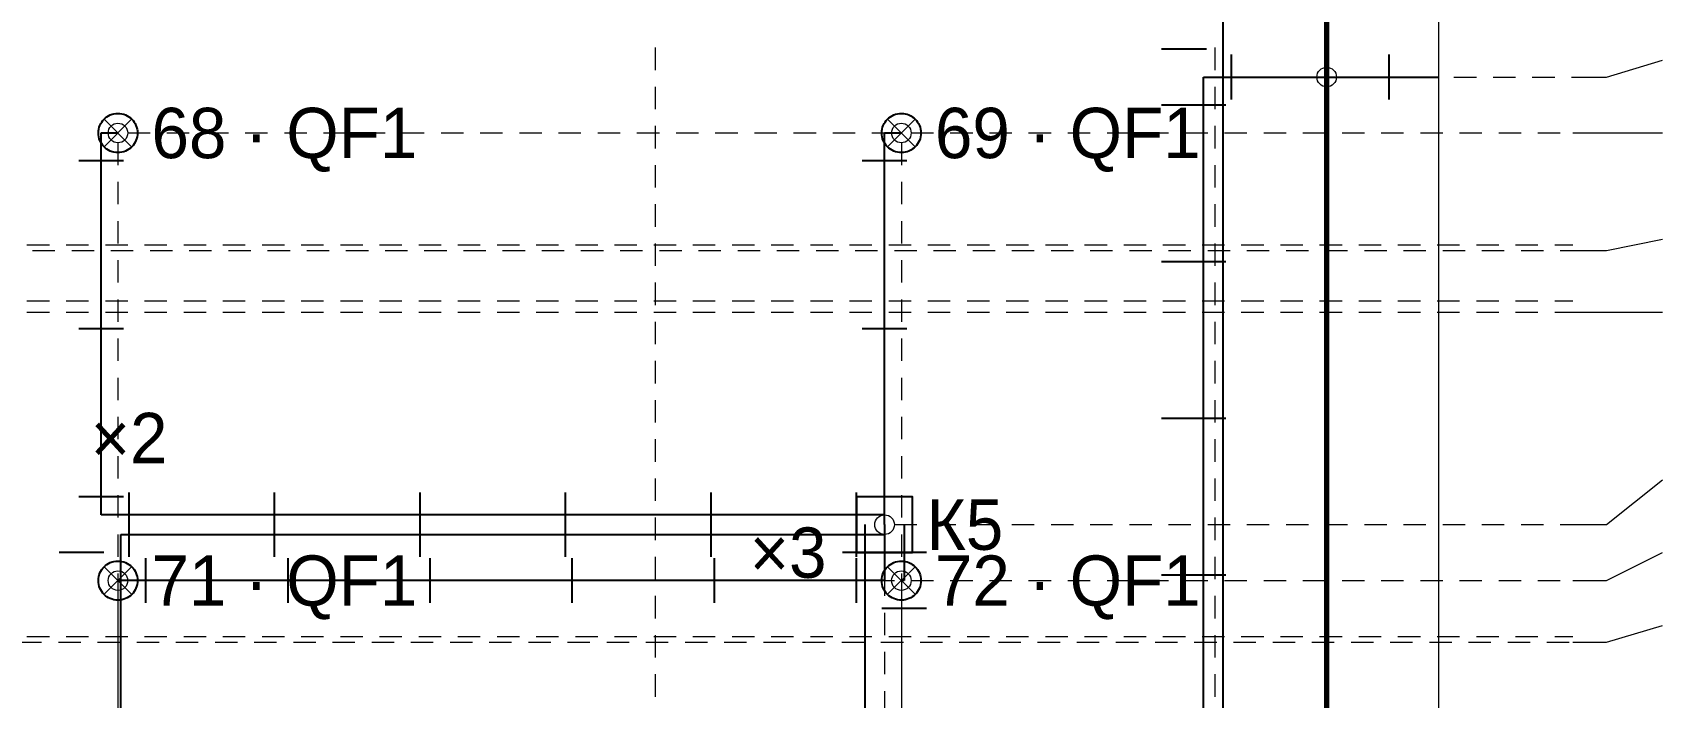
# Paper-space layout '08 Розгортки' of a CAD drawing. Header units: millimetres. Extents: x 0 to 841, y 0 to 594.
# Drawn here: x 729.1 to 787.4, y 494.1 to 517.8 of the extents above; entities that cross this region are included whole.
import ezdxf
from ezdxf.enums import TextEntityAlignment as Align

# ---------------------------------------------------------------- set-up
doc = ezdxf.new("R2010")
doc.units = ezdxf.units.MM
doc.linetypes.add('E_CABLE_DASH', pattern=[450, 300, -150])
for name, color, linetype in [('E-ELEV', 7, 'Continuous'), ('M-FIX', 7, 'Continuous'), ('W-BOX', 1, 'Continuous'), ('W-CABLE-DEVICE', 1, 'E_CABLE_DASH'), ('W-CABLE-LIGHT', 1, 'E_CABLE_DASH'), ('W-CABLE-SOCKET', 1, 'E_CABLE_DASH')]:
    doc.layers.add(name, color=color, linetype=linetype)
doc.styles.add('PLEX_LIGHT', font='IBMPlexSans-Light.ttf')

psp = doc.layouts.new('08 Розгортки')

# ---------------------------------------------------------------- linework, layer by layer
at = {"layer": 'E-ELEV', "lineweight": 13, "true_color": 0xd9d3c8}
for p, q in [((751.356, 517.282), (751.356, 516.482)), ((771.356, 517.282), (771.356, 516.482)), ((775.706, 516.232), (776.506, 516.232)), ((777.106, 516.232), (777.906, 516.232)), ((778.506, 516.232), (779.306, 516.232)), ((779.906, 516.232), (780.706, 516.232)), ((781.306, 516.232), (782.106, 516.232)), ((782.706, 516.232), (783.506, 516.232)), ((784.106, 516.232), (784.156, 516.232)), ((751.356, 515.882), (751.356, 515.082)), ((771.356, 515.882), (771.356, 515.082)), ((751.356, 514.482), (751.356, 513.682)), ((771.356, 514.482), (771.356, 513.682)), ((732.156, 513.882), (732.156, 513.082)), ((732.506, 514.232), (733.306, 514.232)), ((733.906, 514.232), (734.706, 514.232)), ((735.306, 514.232), (736.106, 514.232)), ((736.706, 514.232), (737.506, 514.232)), ((738.106, 514.232), (738.906, 514.232)), ((739.506, 514.232), (740.306, 514.232)), ((740.906, 514.232), (741.706, 514.232)), ((742.306, 514.232), (743.106, 514.232)), ((743.706, 514.232), (744.506, 514.232)), ((745.106, 514.232), (745.906, 514.232)), ((746.506, 514.232), (747.306, 514.232)), ((747.906, 514.232), (748.706, 514.232)), ((749.306, 514.232), (750.106, 514.232)), ((750.706, 514.232), (751.506, 514.232)), ((752.106, 514.232), (752.906, 514.232)), ((753.506, 514.232), (754.306, 514.232)), ((754.906, 514.232), (755.706, 514.232)), ((756.306, 514.232), (757.106, 514.232)), ((757.706, 514.232), (758.506, 514.232)), ((759.106, 514.232), (759.906, 514.232)), ((760.156, 513.882), (760.156, 513.082)), ((760.506, 514.232), (761.306, 514.232)), ((760.506, 514.232), (761.306, 514.232)), ((760.506, 514.232), (761.306, 514.232)), ((761.906, 514.232), (762.706, 514.232)), ((761.906, 514.232), (762.706, 514.232)), ((761.906, 514.232), (762.706, 514.232)), ((763.306, 514.232), (764.106, 514.232)), ((763.306, 514.232), (764.106, 514.232)), ((763.306, 514.232), (764.106, 514.232)), ((764.706, 514.232), (765.506, 514.232)), ((764.706, 514.232), (765.506, 514.232)), ((764.706, 514.232), (765.506, 514.232)), ((766.106, 514.232), (766.906, 514.232)), ((766.106, 514.232), (766.906, 514.232)), ((766.106, 514.232), (766.906, 514.232)), ((767.506, 514.232), (768.306, 514.232)), ((767.506, 514.232), (768.306, 514.232)), ((767.506, 514.232), (768.306, 514.232)), ((768.906, 514.232), (769.706, 514.232)), ((768.906, 514.232), (769.706, 514.232)), ((768.906, 514.232), (769.706, 514.232)), ((770.306, 514.232), (771.106, 514.232)), ((770.306, 514.232), (771.106, 514.232)), ((770.306, 514.232), (771.106, 514.232)), ((771.706, 514.232), (772.506, 514.232)), ((771.706, 514.232), (772.506, 514.232)), ((771.706, 514.232), (772.506, 514.232)), ((773.106, 514.232), (773.906, 514.232)), ((773.106, 514.232), (773.906, 514.232)), ((773.106, 514.232), (773.906, 514.232)), ((774.506, 514.232), (775.306, 514.232)), ((774.506, 514.232), (775.306, 514.232)), ((774.506, 514.232), (775.306, 514.232)), ((775.906, 514.232), (776.706, 514.232)), ((775.906, 514.232), (776.706, 514.232)), ((775.906, 514.232), (776.706, 514.232)), ((777.306, 514.232), (778.106, 514.232)), ((777.306, 514.232), (778.106, 514.232)), ((777.306, 514.232), (778.106, 514.232)), ((778.706, 514.232), (779.506, 514.232)), ((778.706, 514.232), (779.506, 514.232)), ((778.706, 514.232), (779.506, 514.232)), ((780.106, 514.232), (780.906, 514.232)), ((780.106, 514.232), (780.906, 514.232)), ((780.106, 514.232), (780.906, 514.232)), ((781.506, 514.232), (782.306, 514.232)), ((781.506, 514.232), (782.306, 514.232)), ((781.506, 514.232), (782.306, 514.232)), ((782.906, 514.232), (783.706, 514.232)), ((782.906, 514.232), (783.706, 514.232)), ((782.906, 514.232), (783.706, 514.232)), ((751.356, 513.082), (751.356, 512.282)), ((771.356, 513.082), (771.356, 512.282)), ((732.156, 512.482), (732.156, 511.682)), ((760.156, 512.482), (760.156, 511.682)), ((751.356, 511.682), (751.356, 510.882)), ((771.356, 511.682), (771.356, 510.882)), ((732.156, 511.082), (732.156, 510.282)), ((760.156, 511.082), (760.156, 510.282)), ((751.356, 510.282), (751.356, 509.482)), ((771.356, 510.282), (771.356, 509.482)), ((728.906, 510.232), (729.706, 510.232)), ((729.106, 510.032), (729.906, 510.032)), ((730.306, 510.232), (731.106, 510.232)), ((730.506, 510.032), (731.306, 510.032)), ((731.706, 510.232), (732.506, 510.232)), ((731.906, 510.032), (732.706, 510.032)), ((733.106, 510.232), (733.906, 510.232)), ((733.306, 510.032), (734.106, 510.032)), ((734.506, 510.232), (735.306, 510.232)), ((734.706, 510.032), (735.506, 510.032)), ((735.906, 510.232), (736.706, 510.232)), ((736.106, 510.032), (736.906, 510.032)), ((737.306, 510.232), (738.106, 510.232)), ((737.506, 510.032), (738.306, 510.032)), ((738.706, 510.232), (739.506, 510.232)), ((738.906, 510.032), (739.706, 510.032)), ((740.106, 510.232), (740.906, 510.232)), ((740.306, 510.032), (741.106, 510.032)), ((741.506, 510.232), (742.306, 510.232)), ((741.706, 510.032), (742.506, 510.032)), ((742.906, 510.232), (743.706, 510.232)), ((743.106, 510.032), (743.906, 510.032)), ((744.306, 510.232), (745.106, 510.232)), ((744.506, 510.032), (745.306, 510.032)), ((745.706, 510.232), (746.506, 510.232)), ((745.906, 510.032), (746.706, 510.032)), ((747.106, 510.232), (747.906, 510.232)), ((747.306, 510.032), (748.106, 510.032)), ((748.506, 510.232), (749.306, 510.232)), ((748.706, 510.032), (749.506, 510.032)), ((749.906, 510.232), (750.706, 510.232)), ((750.106, 510.032), (750.906, 510.032)), ((751.306, 510.232), (752.106, 510.232)), ((751.506, 510.032), (752.306, 510.032)), ((752.706, 510.232), (753.506, 510.232)), ((752.906, 510.032), (753.706, 510.032)), ((754.106, 510.232), (754.906, 510.232)), ((754.306, 510.032), (755.106, 510.032)), ((755.506, 510.232), (756.306, 510.232)), ((755.706, 510.032), (756.506, 510.032)), ((756.906, 510.232), (757.706, 510.232)), ((757.106, 510.032), (757.906, 510.032)), ((758.306, 510.232), (759.106, 510.232)), ((758.506, 510.032), (759.306, 510.032)), ((759.706, 510.232), (760.506, 510.232)), ((759.906, 510.032), (760.706, 510.032)), ((761.106, 510.232), (761.906, 510.232)), ((761.306, 510.032), (762.106, 510.032)), ((762.506, 510.232), (763.306, 510.232)), ((762.706, 510.032), (763.506, 510.032)), ((763.906, 510.232), (764.706, 510.232)), ((764.106, 510.032), (764.906, 510.032)), ((765.306, 510.232), (766.106, 510.232)), ((765.506, 510.032), (766.306, 510.032)), ((766.706, 510.232), (767.506, 510.232)), ((766.906, 510.032), (767.706, 510.032)), ((768.106, 510.232), (768.906, 510.232)), ((768.306, 510.032), (769.106, 510.032)), ((769.506, 510.232), (770.306, 510.232)), ((769.706, 510.032), (770.506, 510.032)), ((770.906, 510.232), (771.706, 510.232)), ((771.106, 510.032), (771.906, 510.032)), ((772.306, 510.232), (773.106, 510.232)), ((772.506, 510.032), (773.306, 510.032)), ((773.706, 510.232), (774.506, 510.232)), ((773.906, 510.032), (774.706, 510.032)), ((775.106, 510.232), (775.906, 510.232)), ((775.306, 510.032), (776.106, 510.032)), ((776.506, 510.232), (777.306, 510.232)), ((776.706, 510.032), (777.506, 510.032)), ((777.906, 510.232), (778.706, 510.232)), ((778.106, 510.032), (778.906, 510.032)), ((779.306, 510.232), (780.106, 510.232)), ((779.506, 510.032), (780.306, 510.032)), ((780.706, 510.232), (781.506, 510.232)), ((780.906, 510.032), (781.706, 510.032)), ((782.106, 510.232), (782.906, 510.232)), ((782.306, 510.032), (783.106, 510.032)), ((783.506, 510.232), (784.156, 510.232)), ((783.706, 510.032), (784.156, 510.032)), ((732.156, 509.682), (732.156, 508.882)), ((760.156, 509.682), (760.156, 508.882)), ((751.356, 508.882), (751.356, 508.082)), ((771.356, 508.882), (771.356, 508.082)), ((728.906, 508.232), (729.706, 508.232)), ((730.306, 508.232), (731.106, 508.232)), ((731.706, 508.232), (732.506, 508.232)), ((732.156, 508.282), (732.156, 507.482)), ((733.106, 508.232), (733.906, 508.232)), ((734.506, 508.232), (735.306, 508.232)), ((735.906, 508.232), (736.706, 508.232)), ((737.306, 508.232), (738.106, 508.232)), ((738.706, 508.232), (739.506, 508.232)), ((740.106, 508.232), (740.906, 508.232)), ((741.506, 508.232), (742.306, 508.232)), ((742.906, 508.232), (743.706, 508.232)), ((744.306, 508.232), (745.106, 508.232)), ((745.706, 508.232), (746.506, 508.232)), ((747.106, 508.232), (747.906, 508.232)), ((748.506, 508.232), (749.306, 508.232)), ((749.906, 508.232), (750.706, 508.232)), ((751.306, 508.232), (752.106, 508.232)), ((752.706, 508.232), (753.506, 508.232)), ((754.106, 508.232), (754.906, 508.232)), ((755.506, 508.232), (756.306, 508.232)), ((756.906, 508.232), (757.706, 508.232)), ((758.306, 508.232), (759.106, 508.232)), ((759.706, 508.232), (760.506, 508.232)), ((760.156, 508.282), (760.156, 507.482)), ((761.106, 508.232), (761.906, 508.232)), ((762.506, 508.232), (763.306, 508.232)), ((763.906, 508.232), (764.706, 508.232)), ((765.306, 508.232), (766.106, 508.232)), ((766.706, 508.232), (767.506, 508.232)), ((768.106, 508.232), (768.906, 508.232)), ((769.506, 508.232), (770.306, 508.232)), ((770.906, 508.232), (771.706, 508.232)), ((772.306, 508.232), (773.106, 508.232)), ((773.706, 508.232), (774.506, 508.232)), ((775.106, 508.232), (775.906, 508.232)), ((776.506, 508.232), (777.306, 508.232)), ((777.906, 508.232), (778.706, 508.232)), ((779.306, 508.232), (780.106, 508.232)), ((780.706, 508.232), (781.506, 508.232)), ((782.106, 508.232), (782.906, 508.232)), ((783.506, 508.232), (784.156, 508.232)), ((728.906, 507.832), (729.706, 507.832)), ((730.306, 507.832), (731.106, 507.832)), ((731.706, 507.832), (732.506, 507.832)), ((733.106, 507.832), (733.906, 507.832)), ((734.506, 507.832), (735.306, 507.832)), ((735.906, 507.832), (736.706, 507.832)), ((737.306, 507.832), (738.106, 507.832)), ((738.706, 507.832), (739.506, 507.832)), ((740.106, 507.832), (740.906, 507.832)), ((741.506, 507.832), (742.306, 507.832)), ((742.906, 507.832), (743.706, 507.832)), ((744.306, 507.832), (745.106, 507.832)), ((745.706, 507.832), (746.506, 507.832)), ((747.106, 507.832), (747.906, 507.832)), ((748.506, 507.832), (749.306, 507.832)), ((749.906, 507.832), (750.706, 507.832)), ((751.306, 507.832), (752.106, 507.832)), ((751.356, 507.482), (751.356, 506.682)), ((752.706, 507.832), (753.506, 507.832)), ((754.106, 507.832), (754.906, 507.832)), ((755.506, 507.832), (756.306, 507.832)), ((756.906, 507.832), (757.706, 507.832)), ((758.306, 507.832), (759.106, 507.832)), ((759.706, 507.832), (760.506, 507.832)), ((761.106, 507.832), (761.906, 507.832)), ((762.506, 507.832), (763.306, 507.832)), ((763.906, 507.832), (764.706, 507.832)), ((765.306, 507.832), (766.106, 507.832)), ((766.706, 507.832), (767.506, 507.832)), ((768.106, 507.832), (768.906, 507.832)), ((769.506, 507.832), (770.306, 507.832)), ((770.906, 507.832), (771.706, 507.832)), ((771.356, 507.482), (771.356, 506.682)), ((772.306, 507.832), (773.106, 507.832)), ((773.706, 507.832), (774.506, 507.832)), ((775.106, 507.832), (775.906, 507.832)), ((776.506, 507.832), (777.306, 507.832)), ((777.906, 507.832), (778.706, 507.832)), ((779.306, 507.832), (780.106, 507.832)), ((780.706, 507.832), (781.506, 507.832)), ((782.106, 507.832), (782.906, 507.832)), ((783.506, 507.832), (784.156, 507.832)), ((732.156, 506.882), (732.156, 506.082)), ((760.156, 506.882), (760.156, 506.082)), ((751.356, 506.082), (751.356, 505.282)), ((771.356, 506.082), (771.356, 505.282)), ((732.156, 505.482), (732.156, 504.682)), ((760.156, 505.482), (760.156, 504.682)), ((751.356, 504.682), (751.356, 503.882)), ((771.356, 504.682), (771.356, 503.882)), ((732.156, 504.082), (732.156, 503.282)), ((760.156, 504.082), (760.156, 503.282)), ((751.356, 503.282), (751.356, 502.482)), ((771.356, 503.282), (771.356, 502.482)), ((732.156, 502.682), (732.156, 501.882)), ((760.156, 502.682), (760.156, 501.882)), ((751.356, 501.882), (751.356, 501.082)), ((771.356, 501.882), (771.356, 501.082)), ((732.156, 501.282), (732.156, 500.482)), ((760.156, 501.282), (760.156, 500.482)), ((751.356, 500.482), (751.356, 499.682)), ((771.356, 500.482), (771.356, 499.682)), ((732.156, 499.882), (732.156, 499.082)), ((759.556, 499.882), (759.556, 499.082)), ((759.906, 500.232), (760.706, 500.232)), ((759.906, 500.232), (760.706, 500.232)), ((760.156, 499.882), (760.156, 499.082)), ((761.306, 500.232), (762.106, 500.232)), ((761.306, 500.232), (762.106, 500.232)), ((762.706, 500.232), (763.506, 500.232)), ((762.706, 500.232), (763.506, 500.232)), ((764.106, 500.232), (764.906, 500.232)), ((764.106, 500.232), (764.906, 500.232)), ((765.506, 500.232), (766.306, 500.232)), ((765.506, 500.232), (766.306, 500.232)), ((766.906, 500.232), (767.706, 500.232)), ((766.906, 500.232), (767.706, 500.232)), ((768.306, 500.232), (769.106, 500.232)), ((768.306, 500.232), (769.106, 500.232)), ((769.706, 500.232), (770.506, 500.232)), ((769.706, 500.232), (770.506, 500.232)), ((771.106, 500.232), (771.906, 500.232)), ((771.106, 500.232), (771.906, 500.232)), ((772.506, 500.232), (773.306, 500.232)), ((772.506, 500.232), (773.306, 500.232)), ((773.906, 500.232), (774.706, 500.232)), ((773.906, 500.232), (774.706, 500.232)), ((775.306, 500.232), (776.106, 500.232)), ((775.306, 500.232), (776.106, 500.232)), ((776.706, 500.232), (777.506, 500.232)), ((776.706, 500.232), (777.506, 500.232)), ((778.106, 500.232), (778.906, 500.232)), ((778.106, 500.232), (778.906, 500.232)), ((779.506, 500.232), (780.306, 500.232)), ((779.506, 500.232), (780.306, 500.232)), ((780.906, 500.232), (781.706, 500.232)), ((780.906, 500.232), (781.706, 500.232)), ((782.306, 500.232), (783.106, 500.232)), ((782.306, 500.232), (783.106, 500.232)), ((783.706, 500.232), (784.156, 500.232)), ((783.706, 500.232), (784.156, 500.232)), ((751.356, 499.082), (751.356, 498.282)), ((771.356, 499.082), (771.356, 498.282)), ((732.156, 498.482), (732.156, 497.682)), ((732.506, 498.232), (733.306, 498.232)), ((733.906, 498.232), (734.706, 498.232)), ((735.306, 498.232), (736.106, 498.232)), ((736.706, 498.232), (737.506, 498.232)), ((738.106, 498.232), (738.906, 498.232)), ((739.506, 498.232), (740.306, 498.232)), ((740.906, 498.232), (741.706, 498.232)), ((742.306, 498.232), (743.106, 498.232)), ((743.706, 498.232), (744.506, 498.232)), ((745.106, 498.232), (745.906, 498.232)), ((746.506, 498.232), (747.306, 498.232)), ((747.906, 498.232), (748.706, 498.232)), ((749.306, 498.232), (750.106, 498.232)), ((750.706, 498.232), (751.506, 498.232)), ((752.106, 498.232), (752.906, 498.232)), ((753.506, 498.232), (754.306, 498.232)), ((754.906, 498.232), (755.706, 498.232)), ((756.306, 498.232), (757.106, 498.232)), ((757.706, 498.232), (758.506, 498.232)), ((759.106, 498.232), (759.906, 498.232)), ((759.556, 498.482), (759.556, 497.682)), ((760.156, 498.482), (760.156, 497.682)), ((760.506, 498.232), (761.306, 498.232)), ((760.506, 498.232), (761.306, 498.232)), ((760.506, 498.232), (761.306, 498.232)), ((761.906, 498.232), (762.706, 498.232)), ((761.906, 498.232), (762.706, 498.232)), ((761.906, 498.232), (762.706, 498.232)), ((763.306, 498.232), (764.106, 498.232)), ((763.306, 498.232), (764.106, 498.232)), ((763.306, 498.232), (764.106, 498.232)), ((764.706, 498.232), (765.506, 498.232)), ((764.706, 498.232), (765.506, 498.232)), ((764.706, 498.232), (765.506, 498.232)), ((766.106, 498.232), (766.906, 498.232)), ((766.106, 498.232), (766.906, 498.232)), ((766.106, 498.232), (766.906, 498.232)), ((767.506, 498.232), (768.306, 498.232)), ((767.506, 498.232), (768.306, 498.232)), ((767.506, 498.232), (768.306, 498.232)), ((768.906, 498.232), (769.706, 498.232)), ((768.906, 498.232), (769.706, 498.232)), ((768.906, 498.232), (769.706, 498.232)), ((770.306, 498.232), (771.106, 498.232)), ((770.306, 498.232), (771.106, 498.232)), ((770.306, 498.232), (771.106, 498.232)), ((771.706, 498.232), (772.506, 498.232)), ((771.706, 498.232), (772.506, 498.232)), ((771.706, 498.232), (772.506, 498.232)), ((773.106, 498.232), (773.906, 498.232)), ((773.106, 498.232), (773.906, 498.232)), ((773.106, 498.232), (773.906, 498.232)), ((774.506, 498.232), (775.306, 498.232)), ((774.506, 498.232), (775.306, 498.232)), ((774.506, 498.232), (775.306, 498.232)), ((775.906, 498.232), (776.706, 498.232)), ((775.906, 498.232), (776.706, 498.232)), ((775.906, 498.232), (776.706, 498.232)), ((777.306, 498.232), (778.106, 498.232)), ((777.306, 498.232), (778.106, 498.232)), ((777.306, 498.232), (778.106, 498.232)), ((778.706, 498.232), (779.506, 498.232)), ((778.706, 498.232), (779.506, 498.232)), ((778.706, 498.232), (779.506, 498.232)), ((780.106, 498.232), (780.906, 498.232)), ((780.106, 498.232), (780.906, 498.232)), ((780.106, 498.232), (780.906, 498.232)), ((781.506, 498.232), (782.306, 498.232)), ((781.506, 498.232), (782.306, 498.232)), ((781.506, 498.232), (782.306, 498.232)), ((782.906, 498.232), (783.706, 498.232)), ((782.906, 498.232), (783.706, 498.232)), ((782.906, 498.232), (783.706, 498.232)), ((732.156, 497.882), (732.156, 497.082)), ((751.356, 497.682), (751.356, 496.882)), ((760.156, 497.882), (760.156, 497.082)), ((771.356, 497.682), (771.356, 496.882)), ((732.156, 497.082), (732.156, 496.282)), ((759.556, 497.082), (759.556, 496.282)), ((760.156, 497.082), (760.156, 496.282)), ((732.156, 496.482), (732.156, 495.682)), ((760.156, 496.482), (760.156, 495.682)), ((728.627, 496.032), (729.427, 496.032)), ((728.906, 496.232), (729.706, 496.232)), ((730.027, 496.032), (730.827, 496.032)), ((730.306, 496.232), (731.106, 496.232)), ((731.427, 496.032), (732.227, 496.032)), ((731.706, 496.232), (732.506, 496.232)), ((732.827, 496.032), (733.627, 496.032)), ((733.106, 496.232), (733.906, 496.232)), ((734.227, 496.032), (735.027, 496.032)), ((734.506, 496.232), (735.306, 496.232)), ((735.627, 496.032), (736.427, 496.032)), ((735.906, 496.232), (736.706, 496.232)), ((737.027, 496.032), (737.827, 496.032)), ((737.306, 496.232), (738.106, 496.232)), ((738.427, 496.032), (739.227, 496.032)), ((738.706, 496.232), (739.506, 496.232)), ((739.827, 496.032), (740.627, 496.032)), ((740.106, 496.232), (740.906, 496.232)), ((741.227, 496.032), (742.027, 496.032)), ((741.506, 496.232), (742.306, 496.232)), ((742.627, 496.032), (743.427, 496.032)), ((742.906, 496.232), (743.706, 496.232)), ((744.027, 496.032), (744.827, 496.032)), ((744.306, 496.232), (745.106, 496.232)), ((745.427, 496.032), (746.227, 496.032)), ((745.706, 496.232), (746.506, 496.232)), ((746.827, 496.032), (747.627, 496.032)), ((747.106, 496.232), (747.906, 496.232)), ((748.227, 496.032), (749.027, 496.032)), ((748.506, 496.232), (749.306, 496.232)), ((749.627, 496.032), (750.427, 496.032)), ((749.906, 496.232), (750.706, 496.232)), ((751.027, 496.032), (751.827, 496.032)), ((751.306, 496.232), (752.106, 496.232)), ((751.356, 496.282), (751.356, 495.482)), ((752.427, 496.032), (753.227, 496.032)), ((752.706, 496.232), (753.506, 496.232)), ((753.827, 496.032), (754.627, 496.032)), ((754.106, 496.232), (754.906, 496.232)), ((755.227, 496.032), (756.027, 496.032)), ((755.506, 496.232), (756.306, 496.232)), ((756.627, 496.032), (757.427, 496.032)), ((756.906, 496.232), (757.706, 496.232)), ((758.027, 496.032), (758.827, 496.032)), ((758.306, 496.232), (759.106, 496.232)), ((759.427, 496.032), (760.227, 496.032)), ((759.706, 496.232), (760.506, 496.232)), ((760.827, 496.032), (761.627, 496.032)), ((761.106, 496.232), (761.906, 496.232)), ((762.227, 496.032), (763.027, 496.032)), ((762.506, 496.232), (763.306, 496.232)), ((763.627, 496.032), (764.427, 496.032)), ((763.906, 496.232), (764.706, 496.232)), ((765.027, 496.032), (765.827, 496.032)), ((765.306, 496.232), (766.106, 496.232)), ((766.427, 496.032), (767.227, 496.032)), ((766.706, 496.232), (767.506, 496.232)), ((767.827, 496.032), (768.627, 496.032)), ((768.106, 496.232), (768.906, 496.232)), ((769.227, 496.032), (770.027, 496.032)), ((769.506, 496.232), (770.306, 496.232)), ((770.627, 496.032), (771.427, 496.032)), ((770.906, 496.232), (771.706, 496.232)), ((771.356, 496.282), (771.356, 495.482)), ((772.027, 496.032), (772.827, 496.032)), ((772.306, 496.232), (773.106, 496.232)), ((773.427, 496.032), (774.227, 496.032)), ((773.706, 496.232), (774.506, 496.232)), ((774.827, 496.032), (775.627, 496.032)), ((775.106, 496.232), (775.906, 496.232)), ((776.227, 496.032), (777.027, 496.032)), ((776.506, 496.232), (777.306, 496.232)), ((777.627, 496.032), (778.427, 496.032)), ((777.906, 496.232), (778.706, 496.232)), ((779.027, 496.032), (779.827, 496.032)), ((779.306, 496.232), (780.106, 496.232)), ((780.427, 496.032), (781.227, 496.032)), ((780.706, 496.232), (781.506, 496.232)), ((781.827, 496.032), (782.627, 496.032)), ((782.106, 496.232), (782.906, 496.232)), ((783.227, 496.032), (784.027, 496.032)), ((783.506, 496.232), (784.156, 496.232)), ((732.156, 495.682), (732.156, 494.882)), ((759.556, 495.682), (759.556, 494.882)), ((760.156, 495.682), (760.156, 494.882)), ((732.156, 495.082), (732.156, 494.282)), ((751.356, 494.882), (751.356, 494.082)), ((760.156, 495.082), (760.156, 494.282)), ((771.356, 494.882), (771.356, 494.082)), ((732.156, 494.282), (732.156, 493.482)), ((759.556, 494.282), (759.556, 493.482)), ((760.156, 494.282), (760.156, 493.482))]:
    psp.add_line(p, q, dxfattribs=at)
at = {"layer": 'E-ELEV', "lineweight": 13, "true_color": 0x29251f}
for p, q in [((785.356, 516.232), (787.356, 516.832)), ((784.156, 516.232), (785.356, 516.232)), ((784.156, 514.232), (785.356, 514.232)), ((785.356, 514.232), (787.356, 514.232)), ((785.356, 510.032), (787.356, 510.432)), ((784.156, 510.032), (785.356, 510.032)), ((784.156, 507.832), (785.356, 507.832)), ((785.356, 507.832), (787.356, 507.832)), ((785.356, 500.232), (787.356, 501.832)), ((784.156, 500.232), (785.356, 500.232)), ((785.356, 498.232), (787.356, 499.232)), ((784.156, 498.232), (785.356, 498.232)), ((785.356, 496.032), (787.356, 496.632)), ((784.156, 496.032), (785.356, 496.032))]:
    psp.add_line(p, q, dxfattribs=at)
at = {"layer": 'E-ELEV', "lineweight": 13, "true_color": 0xd9d3c8}
psp.add_lwpolyline([(632.556, 401.232), (632.556, 485.432), (697.956, 485.432), (697.956, 543.232), (779.356, 543.232), (779.356, 401.232), (673.556, 401.232), (671.556, 401.232), (632.556, 401.232)], close=True, dxfattribs=at)
at = {"layer": 'E-ELEV', "lineweight": 70, "true_color": 0x29251f}
psp.add_lwpolyline([(634.556, 409.232), (634.556, 483.432), (699.956, 483.432), (699.956, 535.232), (775.356, 535.232), (775.356, 409.232), (673.556, 409.232), (673.556, 447.232), (681.956, 447.232), (681.956, 460.032), (663.956, 460.032), (663.956, 447.232), (671.556, 447.232), (671.556, 409.232)], close=True, dxfattribs=at)
at = {"layer": 'E-ELEV', "lineweight": 13, "true_color": 0x9a9288}
for centre in [(775.356, 516.232), (732.156, 514.232), (732.156, 514.232), (760.156, 514.232), (760.156, 514.232), (760.156, 514.232), (759.556, 500.232), (759.556, 500.232), (759.556, 500.232), (732.156, 498.232), (732.156, 498.232), (760.156, 498.232), (760.156, 498.232), (760.156, 498.232)]:
    psp.add_circle(centre, 0.35, dxfattribs=at)
at = {"layer": 'M-FIX', "lineweight": 25, "true_color": 0x29251f}
for p, q in [((771.056, 517.232), (769.456, 517.232)), ((771.956, 515.432), (771.956, 517.032)), ((777.592, 515.432), (777.592, 517.032)), ((771.756, 515.232), (769.456, 515.232)), ((732.356, 513.232), (730.756, 513.232)), ((760.356, 513.232), (758.756, 513.232)), ((771.756, 509.632), (769.456, 509.632)), ((732.356, 507.232), (730.756, 507.232)), ((760.356, 507.232), (758.756, 507.232)), ((771.756, 504.032), (769.456, 504.032)), ((732.356, 501.232), (730.756, 501.232)), ((732.556, 499.082), (732.556, 501.382)), ((737.756, 499.082), (737.756, 501.382)), ((742.956, 499.082), (742.956, 501.382)), ((748.156, 499.082), (748.156, 501.382)), ((753.356, 499.082), (753.356, 501.382)), ((758.556, 499.082), (758.556, 501.382)), ((760.356, 501.232), (758.756, 501.232)), ((731.656, 499.232), (730.056, 499.232)), ((761.056, 499.232), (758.056, 499.232)), ((733.156, 497.432), (733.156, 499.032)), ((738.236, 497.432), (738.236, 499.032)), ((743.316, 497.432), (743.316, 499.032)), ((748.396, 497.432), (748.396, 499.032)), ((753.476, 497.432), (753.476, 499.032)), ((758.556, 497.432), (758.556, 499.032)), ((771.756, 498.432), (769.456, 498.432)), ((761.056, 497.232), (759.456, 497.232))]:
    psp.add_line(p, q, dxfattribs=at)
at = {"layer": 'W-BOX', "lineweight": 25, "true_color": 0xb3261e}
psp.add_lwpolyline([(758.556, 499.232), (760.556, 499.232), (760.556, 501.232), (758.556, 501.232)], close=True, dxfattribs=at)
at = {"layer": 'W-CABLE-DEVICE', "lineweight": 25, "true_color": 0x76b7b2}
psp.add_lwpolyline([(632.556, 441.032), (660.956, 441.032), (660.956, 480.432), (771.656, 480.432), (771.656, 530.232), (771.356, 530.232), (771.356, 532.332)], dxfattribs=at)
at = {"layer": 'W-CABLE-LIGHT', "lineweight": 13, "true_color": 0xf28e2b}
for p, q in [((731.666, 513.742), (732.646, 514.722)), ((731.666, 514.722), (732.646, 513.742)), ((759.666, 513.742), (760.646, 514.722)), ((759.666, 514.722), (760.646, 513.742)), ((731.666, 497.742), (732.646, 498.722)), ((731.666, 498.722), (732.646, 497.742)), ((759.666, 497.742), (760.646, 498.722)), ((759.666, 498.722), (760.646, 497.742))]:
    psp.add_line(p, q, dxfattribs=at)
at = {"layer": 'W-CABLE-LIGHT', "lineweight": 25, "true_color": 0xf28e2b}
for points in [[(759.556, 500.582), (731.556, 500.582), (731.556, 514.232), (732.156, 514.232)], [(759.556, 500.232), (759.556, 514.232), (760.156, 514.232)], [(759.556, 500.232), (759.556, 498.232), (732.156, 498.232)], [(732.256, 436.232), (732.256, 499.882), (759.556, 499.882)], [(758.856, 500.232), (758.856, 472.232), (760.156, 472.232), (760.156, 471.832)], [(760.256, 500.232), (760.256, 498.232), (760.156, 498.232)]]:
    psp.add_lwpolyline(points, dxfattribs=at)
for centre in [(732.156, 514.232), (760.156, 514.232), (732.156, 498.232), (760.156, 498.232)]:
    psp.add_circle(centre, 0.7, dxfattribs=at)
at = {"layer": 'W-CABLE-SOCKET', "lineweight": 25, "true_color": 0x4fb0a0}
psp.add_lwpolyline([(632.556, 440.332), (660.256, 440.332), (660.256, 479.732), (770.956, 479.732), (770.956, 516.232), (779.356, 516.232)], dxfattribs=at)

# ---------------------------------------------------------------- texts
at = {"layer": 'M-FIX', "true_color": 0x29251f, "style": 'PLEX_LIGHT'}
for s, p in [('×2', (732.556, 503.329)), ('×3', (756.109, 499.232))]:
    psp.add_text(s, height=1.8, dxfattribs=at).set_placement(p, align=Align.MIDDLE_CENTER)
at = {"layer": 'W-BOX', "true_color": 0xb3261e, "style": 'PLEX_LIGHT'}
psp.add_text('К5', height=1.8, dxfattribs=at).set_placement((761.056, 500.232), align=Align.MIDDLE_LEFT)
at = {"layer": 'W-CABLE-LIGHT', "true_color": 0x29251f, "style": 'PLEX_LIGHT'}
for s, p in [('68 · QF1', (733.356, 514.232)), ('69 · QF1', (761.356, 514.232)), ('71 · QF1', (733.356, 498.232)), ('72 · QF1', (761.356, 498.232))]:
    psp.add_text(s, height=1.8, dxfattribs=at).set_placement(p, align=Align.MIDDLE_LEFT)

doc.saveas('drawing.dxf')
